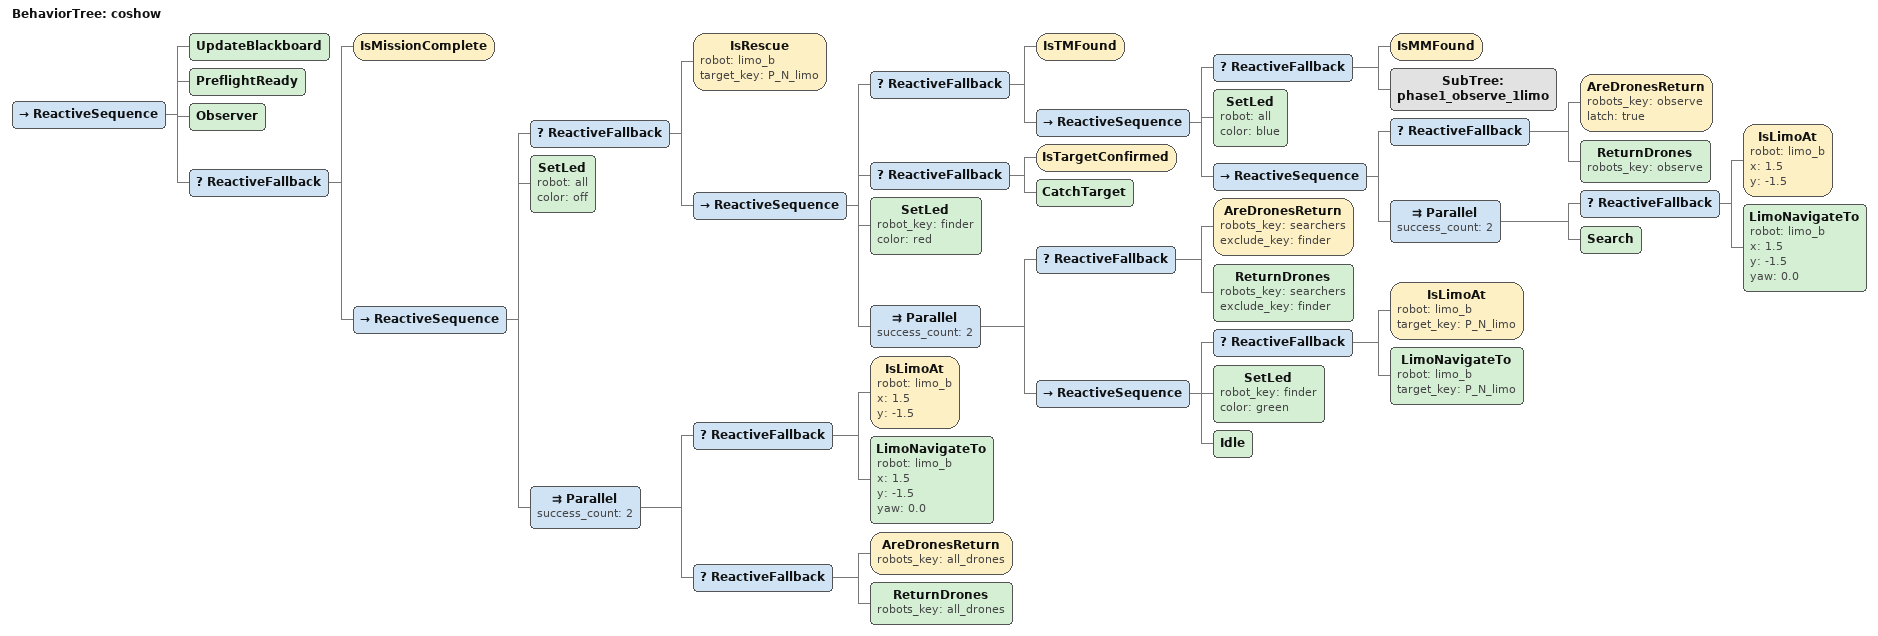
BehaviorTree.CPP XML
<?xml version="1.0" encoding="UTF-8"?>
<root BTCPP_format="4">
  <BehaviorTree ID="coshow">
    <ReactiveSequence>
      <UpdateBlackboard/>
      <PreflightReady/>
      <Observer/>
      <ReactiveFallback>
        <IsMissionComplete/>
        <ReactiveSequence>

          <ReactiveFallback>
            <IsRescue robot="limo_b" target_key="P_N_limo"/>
            <ReactiveSequence>

              <ReactiveFallback>
                <IsTMFound/>
                <ReactiveSequence>

                  <ReactiveFallback>
                    <IsMMFound/>
                    <SubTree ID="phase1_observe_1limo"/>
                  </ReactiveFallback>

                  <!-- 타겟 마커를 얻기 위한 행동: cf230 착륙 → (limo_b 복귀 ∥ 탐색) -->
                  <SetLed robot="all" color="blue"/>
                  <ReactiveSequence>
                    <ReactiveFallback>
                      <AreDronesReturn robots_key="observe" latch="true"/>
                      <ReturnDrones robots_key="observe"/>
                    </ReactiveFallback>
                    <Parallel success_count="2">
                      <ReactiveFallback>
                        <IsLimoAt robot="limo_b" x="1.5" y="-1.5"/>
                        <LimoNavigateTo robot="limo_b" x="1.5" y="-1.5" yaw="0.0"/>
                      </ReactiveFallback>
                      <Search/>
                    </Parallel>
                  </ReactiveSequence>
                </ReactiveSequence>
              </ReactiveFallback>

              <!-- 구출 완료를 위한 행동: 재검출 → C·D 복귀 ∥ limo_b 출동 → 10s 대기 -->
              <ReactiveFallback>
                <IsTargetConfirmed/>
                <CatchTarget/>
              </ReactiveFallback>
              <SetLed robot_key="finder" color="red"/>
              <Parallel success_count="2">
                <ReactiveFallback>
                  <AreDronesReturn robots_key="searchers" exclude_key="finder"/>
                  <ReturnDrones robots_key="searchers" exclude_key="finder"/>
                </ReactiveFallback>
                <ReactiveSequence>
                  <ReactiveFallback>
                    <IsLimoAt robot="limo_b" target_key="P_N_limo"/>
                    <LimoNavigateTo robot="limo_b" target_key="P_N_limo"/>
                  </ReactiveFallback>
                  <SetLed robot_key="finder" color="green"/>
                  <Idle/>
                </ReactiveSequence>
              </Parallel>
            </ReactiveSequence>
          </ReactiveFallback>

          <!-- 미션 완료를 위한 행동: LED 소등, limo_b ∥ 드론 전원 복귀 (리모 1대라 브랜치 하나) -->
          <SetLed robot="all" color="off"/>
          <Parallel success_count="2">
            <ReactiveFallback>
              <IsLimoAt robot="limo_b" x="1.5" y="-1.5"/>
              <LimoNavigateTo robot="limo_b" x="1.5" y="-1.5" yaw="0.0"/>
            </ReactiveFallback>
            <ReactiveFallback>
              <AreDronesReturn robots_key="all_drones"/>
              <ReturnDrones robots_key="all_drones"/>
            </ReactiveFallback>
          </Parallel>
        </ReactiveSequence>
      </ReactiveFallback>
    </ReactiveSequence>
  </BehaviorTree>

</root>
